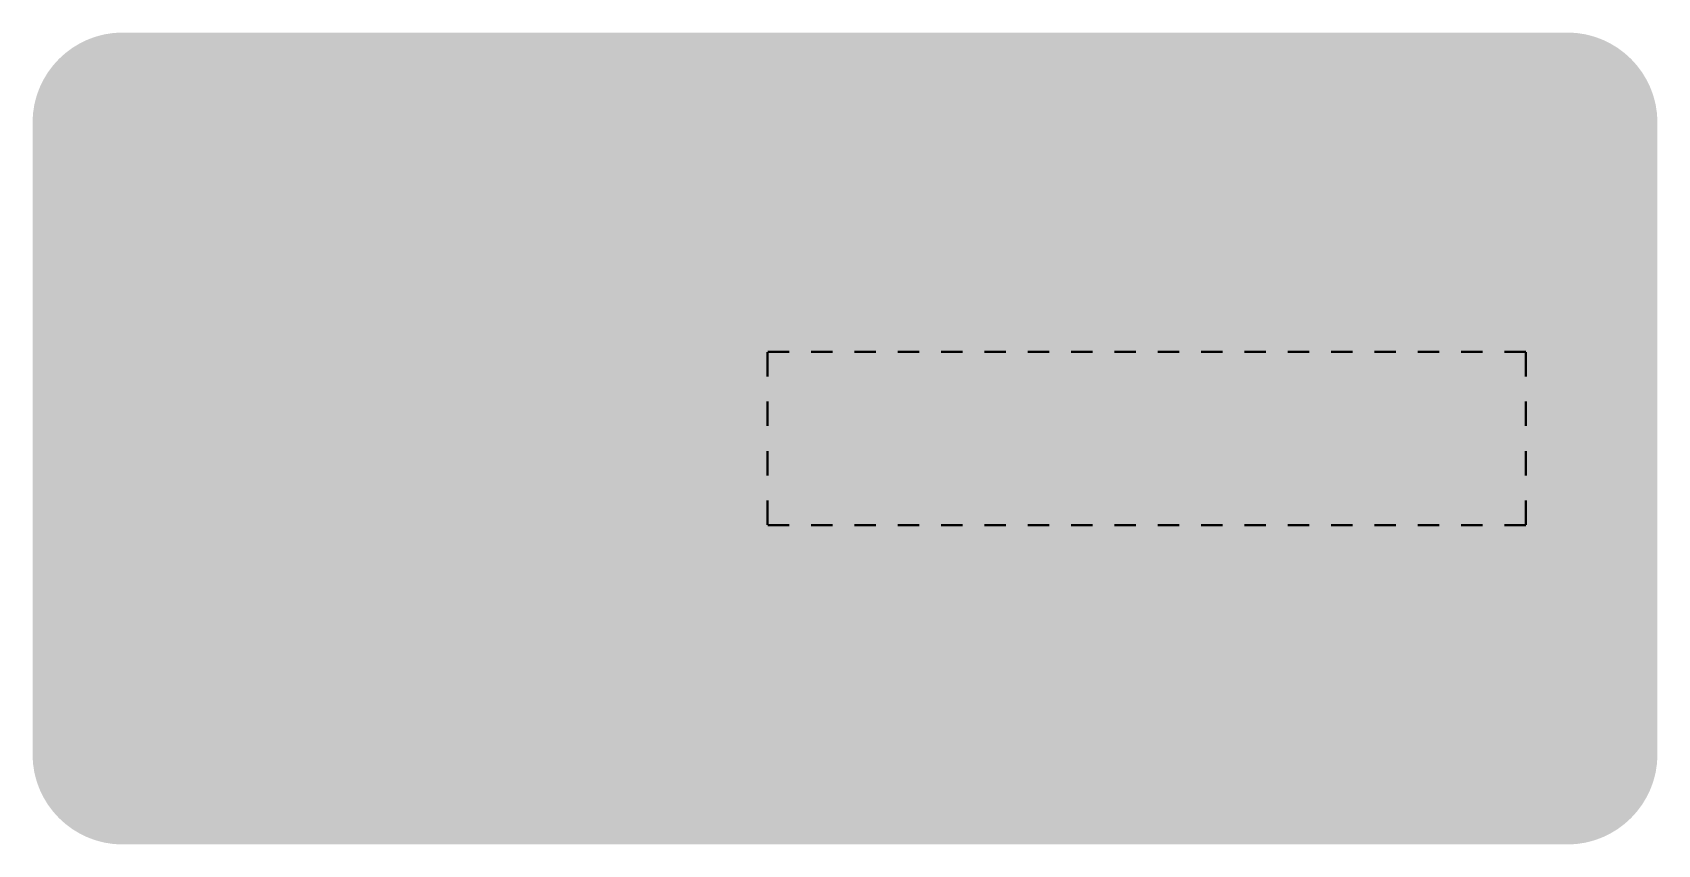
# Model space of a CAD drawing. Extents: x -37.5 to 37.5, y 0 to 37.5.
import ezdxf

# ---------------------------------------------------------------- set-up
doc = ezdxf.new("R2010")
doc.units = 0

msp = doc.modelspace()

# ---------------------------------------------------------------- hatches: boundary and pattern name
at = {"true_color": 0xfedb00}
h = msp.add_hatch(color=40, dxfattribs=at)
h.dxf.hatch_style = 1
edge = h.paths.add_edge_path()
edge.add_line((-33.333, 0), (33.333, 0))
edge.add_arc((33.333, 4.167), 4.167, 270, 360)
edge.add_line((37.5, 4.167), (37.5, 33.333))
edge.add_arc((33.333, 33.333), 4.167, 0, 90)
edge.add_line((33.333, 37.5), (-33.333, 37.5))
edge.add_arc((-33.333, 33.333), 4.167, 90, 180)
edge.add_line((-37.5, 33.333), (-37.5, 4.167))
edge.add_arc((-33.333, 4.167), 4.167, 180, 270)
edge = h.paths.add_edge_path(flags=16)
edge.add_line((-33.333, 0.833), (33.333, 0.833))
edge.add_arc((33.333, 4.167), 3.333, 270, 360)
edge.add_line((36.667, 4.167), (36.667, 33.333))
edge.add_arc((33.333, 33.333), 3.333, 0, 90)
edge.add_line((33.333, 36.667), (-33.333, 36.667))
edge.add_arc((-33.333, 33.333), 3.333, 90, 180)
edge.add_line((-36.667, 33.333), (-36.667, 4.167))
edge.add_arc((-33.333, 4.167), 3.333, 180, 270)
at = {"linetype": 'Continuous', "true_color": 0x000000}
h = msp.add_hatch(color=18, dxfattribs=at)
edge = h.paths.add_edge_path()
edge.add_line((-33.333, 0.833), (33.333, 0.833))
edge.add_arc((33.333, 4.167), 3.333, 270, 360)
edge.add_line((36.667, 4.167), (36.667, 33.333))
edge.add_arc((33.333, 33.333), 3.333, 0, 90)
edge.add_line((33.333, 36.667), (-33.333, 36.667))
edge.add_arc((-33.333, 33.333), 3.333, 90, 180)
edge.add_line((-36.667, 33.333), (-36.667, 4.167))
edge.add_arc((-33.333, 4.167), 3.333, 180, 270)
edge = h.paths.add_edge_path(flags=16)
edge.add_line((-35, 4.167), (-35, 33.333))
edge.add_arc((-33.333, 33.333), 1.667, 90, 180, ccw=False)
edge.add_line((-33.333, 35), (33.333, 35))
edge.add_arc((33.333, 33.333), 1.667, 0, 90, ccw=False)
edge.add_line((35, 33.333), (35, 4.167))
edge.add_arc((33.333, 4.167), 1.667, -90, 0, ccw=False)
edge.add_line((33.333, 2.5), (-33.333, 2.5))
edge.add_arc((-33.333, 4.167), 1.667, 180, 270, ccw=False)
at = {"true_color": 0xfedb00}
h = msp.add_hatch(color=40, dxfattribs=at)
h.dxf.hatch_style = 1
h.paths.add_polyline_path([(17.975, 31.667), (18.967, 31.667), (20.95, 25.833), (19.964, 25.833), (19.419, 27.437), (17.523, 27.437), (16.977, 25.833), (15.992, 25.833)], flags=16)
h.paths.add_polyline_path([(29.408, 30.733), (26.725, 30.733), (26.725, 29.333), (28.421, 29.333), (28.421, 28.4), (26.725, 28.4), (26.725, 26.767), (29.408, 26.767), (29.408, 25.833), (25.792, 25.833), (25.792, 31.667), (29.408, 31.667)], flags=16)
h.paths.add_polyline_path([(24.917, 31.667), (24.917, 30.733), (23.575, 30.733), (23.575, 25.833), (22.642, 25.833), (22.642, 30.733), (21.3, 30.733), (21.3, 31.667)], flags=16)
edge = h.paths.add_edge_path(flags=16)
edge.add_line((13.308, 28.75), (13.308, 27.817))
edge.add_line((13.308, 27.817), (14.3, 27.817))
edge.add_line((14.3, 27.817), (14.3, 27.598))
edge.add_arc((13.367, 27.598), 0.933, -157.10132, 0, ccw=False)
edge.add_arc((16.094, 28.75), 3.894, 157.10132, 202.89868, ccw=False)
edge.add_arc((13.367, 29.902), 0.933, 17.73936, 157.10132, ccw=False)
edge.add_line((14.256, 30.186), (15.145, 30.471))
edge.add_arc((13.367, 29.902), 1.867, 17.73936, 157.10132)
edge.add_arc((16.094, 28.75), 4.828, 157.10132, 202.89868)
edge.add_arc((13.367, 27.598), 1.867, 202.89868, 360)
edge.add_line((15.233, 27.598), (15.233, 28.75))
edge.add_line((15.233, 28.75), (13.308, 28.75))
h.paths.add_polyline_path([(7.1, 30.733), (4.417, 30.733), (4.417, 29.333), (6.113, 29.333), (6.113, 28.4), (4.417, 28.4), (4.417, 26.767), (7.1, 26.767), (7.1, 25.833), (3.483, 25.833), (3.483, 31.667), (7.1, 31.667)], flags=16)
h.paths.add_polyline_path([(-1.883, 31.667), (-0.95, 31.667), (-0.95, 29.333), (1.15, 29.333), (1.15, 31.667), (2.083, 31.667), (2.083, 25.833), (1.15, 25.833), (1.15, 28.4), (-0.95, 28.4), (-0.95, 25.833), (-1.883, 25.833)], flags=16)
h.paths.add_polyline_path([(-2.758, 31.667), (-2.758, 30.733), (-4.1, 30.733), (-4.1, 25.833), (-5.033, 25.833), (-5.033, 30.733), (-6.375, 30.733), (-6.375, 31.667)], flags=16)
h.paths.add_polyline_path([(-10.625, 31.667), (-10.625, 30.733), (-11.967, 30.733), (-11.967, 25.833), (-12.9, 25.833), (-12.9, 30.733), (-14.242, 30.733), (-14.242, 31.667)], flags=16)
edge = h.paths.add_edge_path(flags=16)
edge.add_line((-19.083, 31.667), (-19.083, 27.715))
edge.add_arc((-17.1, 27.715), 1.983, 180, 360)
edge.add_line((-15.117, 27.715), (-15.117, 31.667))
edge.add_line((-15.117, 31.667), (-16.05, 31.667))
edge.add_line((-16.05, 31.667), (-16.05, 27.715))
edge.add_arc((-17.1, 27.715), 1.05, -180, 0, ccw=False)
edge.add_line((-18.15, 27.715), (-18.15, 31.667))
edge.add_line((-18.15, 31.667), (-19.083, 31.667))
h.paths.add_polyline_path([(-24.45, 31.667), (-23.517, 31.667), (-23.517, 29.333), (-21.417, 29.333), (-21.417, 31.667), (-20.483, 31.667), (-20.483, 25.833), (-21.417, 25.833), (-21.417, 28.4), (-23.517, 28.4), (-23.517, 25.833), (-24.45, 25.833)], flags=16)
edge = h.paths.add_edge_path(flags=16)
edge.add_arc((-27.363, 29.912), 0.924, 74.46762, 90, ccw=False)
edge.add_arc((-27.327, 30.044), 0.787, 18.43417, 74.46762, ccw=False)
edge.add_line((-26.58, 30.292), (-25.695, 30.588))
edge.add_arc((-27.327, 30.044), 1.72, 18.43417, 74.46762)
edge.add_arc((-27.363, 29.912), 1.857, 74.46762, 90)
edge.add_arc((-27.363, 28.376), 3.393, 90, 95.20208)
edge.add_arc((-27.441, 29.234), 2.531, 95.20208, 100.066)
edge.add_arc((-27.612, 30.196), 1.554, 100.066, 180)
edge.add_arc((-27.728, 30.196), 1.438, 180, 240.52539)
edge.add_arc((-26.411, 32.527), 4.116, 240.52539, 252.42299)
edge.add_arc((-29.559, 22.59), 6.308, 63.49479, 72.42299, ccw=False)
edge.add_arc((-27.021, 27.679), 0.621, 17.09236, 63.49479, ccw=False)
edge.add_arc((-27.552, 27.515), 1.177, 0, 17.09236, ccw=False)
edge.add_arc((-27.369, 27.515), 0.994, -21.83598, 0, ccw=False)
edge.add_arc((-27.072, 27.396), 0.674, 300.4201, 338.16402, ccw=False)
edge.add_arc((-27.284, 27.758), 1.094, 270, 300.4201, ccw=False)
edge.add_arc((-27.284, 28.001), 1.336, 200.654, 270, ccw=False)
edge.add_line((-28.535, 27.53), (-29.408, 27.2))
edge.add_arc((-27.284, 28.001), 2.27, 200.654, 270)
edge.add_arc((-27.284, 27.758), 2.027, 270, 300.4201)
edge.add_arc((-27.072, 27.396), 1.607, 300.4201, 338.16402)
edge.add_arc((-27.369, 27.515), 1.928, 338.16402, 360)
edge.add_arc((-27.552, 27.515), 2.111, 360, 377.09236)
edge.add_arc((-27.021, 27.679), 1.555, 17.09236, 63.49479)
edge.add_arc((-29.559, 22.59), 7.241, 63.49479, 72.42299)
edge.add_arc((-26.411, 32.527), 3.183, 240.52539, 252.42299, ccw=False)
edge.add_arc((-27.728, 30.196), 0.505, 180, 240.52539, ccw=False)
edge.add_arc((-27.612, 30.196), 0.621, 100.066, 180, ccw=False)
edge.add_arc((-27.441, 29.234), 1.597, 95.20208, 100.066, ccw=False)
edge.add_arc((-27.363, 28.376), 2.459, 90, 95.20208, ccw=False)
h.paths.add_polyline_path([(18.446, 21.667), (19.437, 21.667), (21.421, 15.833), (20.435, 15.833), (19.89, 17.437), (17.994, 17.437), (17.448, 15.833), (16.462, 15.833)], flags=16)
h.paths.add_polyline_path([(-0.513, 21.667), (0.479, 21.667), (2.462, 15.833), (1.477, 15.833), (0.931, 17.437), (-0.965, 17.437), (-1.51, 15.833), (-2.496, 15.833)], flags=16)
edge = h.paths.add_edge_path(flags=16)
edge.add_arc((28.424, 19.912), 0.924, 74.46762, 90, ccw=False)
edge.add_arc((28.461, 20.044), 0.787, 18.43417, 74.46762, ccw=False)
edge.add_line((29.207, 20.292), (30.093, 20.588))
edge.add_arc((28.461, 20.044), 1.72, 18.43417, 74.46762)
edge.add_arc((28.424, 19.912), 1.857, 74.46762, 90)
edge.add_arc((28.424, 18.376), 3.393, 90, 95.20208)
edge.add_arc((28.346, 19.234), 2.531, 95.20208, 100.066)
edge.add_arc((28.175, 20.196), 1.554, 100.066, 180)
edge.add_arc((28.059, 20.196), 1.438, 180, 240.52539)
edge.add_arc((29.377, 22.527), 4.116, 240.52539, 252.42299)
edge.add_arc((26.229, 12.59), 6.308, 63.49479, 72.42299, ccw=False)
edge.add_arc((28.767, 17.679), 0.621, 17.09236, 63.49479, ccw=False)
edge.add_arc((28.235, 17.515), 1.177, 0, 17.09236, ccw=False)
edge.add_arc((28.418, 17.515), 0.994, -21.83598, 0, ccw=False)
edge.add_arc((28.716, 17.396), 0.674, 300.4201, 338.16402, ccw=False)
edge.add_arc((28.503, 17.758), 1.094, 270, 300.4201, ccw=False)
edge.add_arc((28.503, 18.001), 1.336, 200.654, 270, ccw=False)
edge.add_line((27.253, 17.53), (26.379, 17.2))
edge.add_arc((28.503, 18.001), 2.27, 200.654, 270)
edge.add_arc((28.503, 17.758), 2.027, 270, 300.4201)
edge.add_arc((28.716, 17.396), 1.607, 300.4201, 338.16402)
edge.add_arc((28.418, 17.515), 1.928, 338.16402, 360)
edge.add_arc((28.235, 17.515), 2.111, 360, 377.09236)
edge.add_arc((28.767, 17.679), 1.555, 17.09236, 63.49479)
edge.add_arc((26.229, 12.59), 7.241, 63.49479, 72.42299)
edge.add_arc((29.377, 22.527), 3.183, 240.52539, 252.42299, ccw=False)
edge.add_arc((28.059, 20.196), 0.505, 180, 240.52539, ccw=False)
edge.add_arc((28.175, 20.196), 0.621, 100.066, 180, ccw=False)
edge.add_arc((28.346, 19.234), 1.597, 95.20208, 100.066, ccw=False)
edge.add_arc((28.424, 18.376), 2.459, 90, 95.20208, ccw=False)
h.paths.add_polyline_path([(23.229, 16.767), (25.912, 16.767), (25.912, 15.833), (22.296, 15.833), (22.296, 21.667), (23.229, 21.667)], flags=16)
h.paths.add_polyline_path([(15.587, 15.833), (15.587, 21.667), (14.622, 21.667), (13.312, 18.365), (12.003, 21.667), (11.037, 21.667), (11.037, 15.833), (11.971, 15.833), (11.971, 19.217), (13.312, 15.833), (14.654, 19.217), (14.654, 15.833)], flags=16)
h.paths.add_polyline_path([(8.704, 21.667), (9.637, 21.667), (9.637, 15.833), (8.704, 15.833)], flags=16)
h.paths.add_polyline_path([(7.304, 15.833), (7.304, 21.667), (6.371, 21.667), (6.371, 17.919), (4.229, 21.667), (3.337, 21.667), (3.337, 15.833), (4.271, 15.833), (4.271, 19.712), (6.487, 15.833)], flags=16)
h.paths.add_polyline_path([(-15.004, 21.667), (-14.013, 21.667), (-12.029, 15.833), (-13.015, 15.833), (-13.56, 17.437), (-15.456, 17.437), (-16.002, 15.833), (-16.988, 15.833)], flags=16)
edge = h.paths.add_edge_path(flags=16)
edge.add_line((-21.421, 15.833), (-20.488, 15.833))
edge.add_line((-20.488, 15.833), (-20.488, 18.4))
edge.add_line((-20.488, 18.4), (-19.392, 18.4))
edge.add_line((-19.392, 18.4), (-18.449, 15.833))
edge.add_line((-18.449, 15.833), (-17.454, 15.833))
edge.add_line((-17.454, 15.833), (-18.463, 18.578))
edge.add_arc((-19.205, 20.033), 1.633, 297.02779, 450)
edge.add_line((-19.205, 21.667), (-21.421, 21.667))
edge.add_line((-21.421, 21.667), (-21.421, 15.833))
edge = h.paths.add_edge_path(flags=0)
edge.add_line((-19.205, 19.333), (-20.488, 19.333))
edge.add_line((-20.488, 19.333), (-20.488, 20.733))
edge.add_line((-20.488, 20.733), (-19.205, 20.733))
edge.add_arc((-19.205, 20.033), 0.7, -90, 90, ccw=False)
h.paths.add_polyline_path([(-9.638, 15.833), (-8.704, 15.833), (-8.704, 18.4), (-6.663, 21.667), (-7.763, 21.667), (-9.171, 19.414), (-10.579, 21.667), (-11.679, 21.667), (-9.638, 18.4)], flags=16)
h.paths.add_polyline_path([(-22.296, 21.667), (-22.296, 20.733), (-23.638, 20.733), (-23.638, 15.833), (-24.571, 15.833), (-24.571, 20.733), (-25.913, 20.733), (-25.913, 21.667)], flags=16)
edge = h.paths.add_edge_path(flags=16)
edge.add_arc((-28.301, 19.912), 0.924, 74.46762, 90, ccw=False)
edge.add_arc((-28.264, 20.044), 0.787, 18.43417, 74.46762, ccw=False)
edge.add_line((-27.518, 20.292), (-26.632, 20.588))
edge.add_arc((-28.264, 20.044), 1.72, 18.43417, 74.46762)
edge.add_arc((-28.301, 19.912), 1.857, 74.46762, 90)
edge.add_arc((-28.301, 18.376), 3.393, 90, 95.20208)
edge.add_arc((-28.379, 19.234), 2.531, 95.20208, 100.066)
edge.add_arc((-28.55, 20.196), 1.554, 100.066, 180)
edge.add_arc((-28.666, 20.196), 1.438, 180, 240.52539)
edge.add_arc((-27.348, 22.527), 4.116, 240.52539, 252.42299)
edge.add_arc((-30.496, 12.59), 6.308, 63.49479, 72.42299, ccw=False)
edge.add_arc((-27.958, 17.679), 0.621, 17.09236, 63.49479, ccw=False)
edge.add_arc((-28.49, 17.515), 1.177, 0, 17.09236, ccw=False)
edge.add_arc((-28.307, 17.515), 0.994, -21.83598, 0, ccw=False)
edge.add_arc((-28.009, 17.396), 0.674, 300.4201, 338.16402, ccw=False)
edge.add_arc((-28.222, 17.758), 1.094, 270, 300.4201, ccw=False)
edge.add_arc((-28.222, 18.001), 1.336, 200.654, 270, ccw=False)
edge.add_line((-29.472, 17.53), (-30.346, 17.2))
edge.add_arc((-28.222, 18.001), 2.27, 200.654, 270)
edge.add_arc((-28.222, 17.758), 2.027, 270, 300.4201)
edge.add_arc((-28.009, 17.396), 1.607, 300.4201, 338.16402)
edge.add_arc((-28.307, 17.515), 1.928, 338.16402, 360)
edge.add_arc((-28.49, 17.515), 2.111, 360, 377.09236)
edge.add_arc((-27.958, 17.679), 1.555, 17.09236, 63.49479)
edge.add_arc((-30.496, 12.59), 7.241, 63.49479, 72.42299)
edge.add_arc((-27.348, 22.527), 3.183, 240.52539, 252.42299, ccw=False)
edge.add_arc((-28.666, 20.196), 0.505, 180, 240.52539, ccw=False)
edge.add_arc((-28.55, 20.196), 0.621, 100.066, 180, ccw=False)
edge.add_arc((-28.379, 19.234), 1.597, 95.20208, 100.066, ccw=False)
edge.add_arc((-28.301, 18.376), 2.459, 90, 95.20208, ccw=False)
edge = h.paths.add_edge_path(flags=16)
edge.add_line((2.579, 5.833), (3.512, 5.833))
edge.add_line((3.512, 5.833), (3.512, 8.4))
edge.add_line((3.512, 8.4), (4.608, 8.4))
edge.add_line((4.608, 8.4), (5.551, 5.833))
edge.add_line((5.551, 5.833), (6.546, 5.833))
edge.add_line((6.546, 5.833), (5.537, 8.578))
edge.add_arc((4.795, 10.033), 1.633, 297.02779, 450)
edge.add_line((4.795, 11.667), (2.579, 11.667))
edge.add_line((2.579, 11.667), (2.579, 5.833))
h.paths.add_polyline_path([(8.996, 11.667), (9.987, 11.667), (11.971, 5.833), (10.985, 5.833), (10.44, 7.437), (8.544, 7.437), (7.998, 5.833), (7.012, 5.833)], flags=16)
h.paths.add_polyline_path([(-24.221, 11.667), (-23.229, 11.667), (-21.246, 5.833), (-22.232, 5.833), (-22.777, 7.437), (-24.673, 7.437), (-25.218, 5.833), (-26.204, 5.833)], flags=16)
edge = h.paths.add_edge_path(flags=16)
edge.add_arc((29.007, 9.912), 0.924, 74.46762, 90, ccw=False)
edge.add_arc((29.044, 10.044), 0.787, 18.43417, 74.46762, ccw=False)
edge.add_line((29.791, 10.292), (30.676, 10.588))
edge.add_arc((29.044, 10.044), 1.72, 18.43417, 74.46762)
edge.add_arc((29.007, 9.912), 1.857, 74.46762, 90)
edge.add_arc((29.007, 8.376), 3.393, 90, 95.20208)
edge.add_arc((28.929, 9.234), 2.531, 95.20208, 100.066)
edge.add_arc((28.759, 10.196), 1.554, 100.066, 180)
edge.add_arc((28.642, 10.196), 1.438, 180, 240.52539)
edge.add_arc((29.96, 12.527), 4.116, 240.52539, 252.42299)
edge.add_arc((26.812, 2.59), 6.308, 63.49479, 72.42299, ccw=False)
edge.add_arc((29.35, 7.679), 0.621, 17.09236, 63.49479, ccw=False)
edge.add_arc((28.819, 7.515), 1.177, 0, 17.09236, ccw=False)
edge.add_arc((29.002, 7.515), 0.994, -21.83598, 0, ccw=False)
edge.add_arc((29.299, 7.396), 0.674, 300.4201, 338.16402, ccw=False)
edge.add_arc((29.086, 7.758), 1.094, 270, 300.4201, ccw=False)
edge.add_arc((29.086, 8.001), 1.336, 200.654, 270, ccw=False)
edge.add_line((27.836, 7.53), (26.962, 7.2))
edge.add_arc((29.086, 8.001), 2.27, 200.654, 270)
edge.add_arc((29.086, 7.758), 2.027, 270, 300.4201)
edge.add_arc((29.299, 7.396), 1.607, 300.4201, 338.16402)
edge.add_arc((29.002, 7.515), 1.928, 338.16402, 360)
edge.add_arc((28.819, 7.515), 2.111, 360, 377.09236)
edge.add_arc((29.35, 7.679), 1.555, 17.09236, 63.49479)
edge.add_arc((26.812, 2.59), 7.241, 63.49479, 72.42299)
edge.add_arc((29.96, 12.527), 3.183, 240.52539, 252.42299, ccw=False)
edge.add_arc((28.642, 10.196), 0.505, 180, 240.52539, ccw=False)
edge.add_arc((28.759, 10.196), 0.621, 100.066, 180, ccw=False)
edge.add_arc((28.929, 9.234), 1.597, 95.20208, 100.066, ccw=False)
edge.add_arc((29.007, 8.376), 2.459, 90, 95.20208, ccw=False)
h.paths.add_polyline_path([(26.379, 10.733), (23.696, 10.733), (23.696, 9.333), (25.392, 9.333), (25.392, 8.4), (23.696, 8.4), (23.696, 6.767), (26.379, 6.767), (26.379, 5.833), (22.762, 5.833), (22.762, 11.667), (26.379, 11.667)], flags=16)
h.paths.add_polyline_path([(17.396, 11.667), (18.329, 11.667), (18.329, 9.333), (20.429, 9.333), (20.429, 11.667), (21.362, 11.667), (21.362, 5.833), (20.429, 5.833), (20.429, 8.4), (18.329, 8.4), (18.329, 5.833), (17.396, 5.833)], flags=16)
edge = h.paths.add_edge_path(flags=16)
edge.add_arc((14.482, 9.912), 0.924, 74.46762, 90, ccw=False)
edge.add_arc((14.519, 10.044), 0.787, 18.43417, 74.46762, ccw=False)
edge.add_line((15.266, 10.292), (16.151, 10.588))
edge.add_arc((14.519, 10.044), 1.72, 18.43417, 74.46762)
edge.add_arc((14.482, 9.912), 1.857, 74.46762, 90)
edge.add_arc((14.482, 8.376), 3.393, 90, 95.20208)
edge.add_arc((14.404, 9.234), 2.531, 95.20208, 100.066)
edge.add_arc((14.234, 10.196), 1.554, 100.066, 180)
edge.add_arc((14.117, 10.196), 1.438, 180, 240.52539)
edge.add_arc((15.435, 12.527), 4.116, 240.52539, 252.42299)
edge.add_arc((12.287, 2.59), 6.308, 63.49479, 72.42299, ccw=False)
edge.add_arc((14.825, 7.679), 0.621, 17.09236, 63.49479, ccw=False)
edge.add_arc((14.294, 7.515), 1.177, 0, 17.09236, ccw=False)
edge.add_arc((14.477, 7.515), 0.994, -21.83598, 0, ccw=False)
edge.add_arc((14.774, 7.396), 0.674, 300.4201, 338.16402, ccw=False)
edge.add_arc((14.561, 7.758), 1.094, 270, 300.4201, ccw=False)
edge.add_arc((14.561, 8.001), 1.336, 200.654, 270, ccw=False)
edge.add_line((13.311, 7.53), (12.437, 7.2))
edge.add_arc((14.561, 8.001), 2.27, 200.654, 270)
edge.add_arc((14.561, 7.758), 2.027, 270, 300.4201)
edge.add_arc((14.774, 7.396), 1.607, 300.4201, 338.16402)
edge.add_arc((14.477, 7.515), 1.928, 338.16402, 360)
edge.add_arc((14.294, 7.515), 2.111, 360, 377.09236)
edge.add_arc((14.825, 7.679), 1.555, 17.09236, 63.49479)
edge.add_arc((12.287, 2.59), 7.241, 63.49479, 72.42299)
edge.add_arc((15.435, 12.527), 3.183, 240.52539, 252.42299, ccw=False)
edge.add_arc((14.117, 10.196), 0.505, 180, 240.52539, ccw=False)
edge.add_arc((14.234, 10.196), 0.621, 100.066, 180, ccw=False)
edge.add_arc((14.404, 9.234), 1.597, 95.20208, 100.066, ccw=False)
edge.add_arc((14.482, 8.376), 2.459, 90, 95.20208, ccw=False)
edge = h.paths.add_edge_path(flags=16)
edge.add_arc((-0.55, 7.598), 1.867, 204.84802, 351.50601, ccw=False)
edge.add_arc((1.937, 8.75), 4.608, 155.94529, 204.84802, ccw=False)
edge.add_arc((-0.513, 9.844), 1.925, 20.02358, 155.94529, ccw=False)
edge.add_line((1.296, 10.503), (0.419, 10.183))
edge.add_arc((-0.513, 9.844), 0.992, 20.02358, 155.94529)
edge.add_arc((1.937, 8.75), 3.675, 155.94529, 204.84802)
edge.add_arc((-0.55, 7.598), 0.933, 204.84802, 351.50601)
edge.add_line((0.373, 7.46), (1.296, 7.322))
h.paths.add_polyline_path([(-6.838, 10.733), (-9.521, 10.733), (-9.521, 9.333), (-7.825, 9.333), (-7.825, 8.4), (-9.521, 8.4), (-9.521, 6.767), (-6.838, 6.767), (-6.838, 5.833), (-10.454, 5.833), (-10.454, 11.667), (-6.838, 11.667)], flags=16)
edge = h.paths.add_edge_path(flags=16)
edge.add_arc((-13.368, 9.912), 0.924, 74.46762, 90, ccw=False)
edge.add_arc((-13.331, 10.044), 0.787, 18.43417, 74.46762, ccw=False)
edge.add_line((-12.584, 10.292), (-11.699, 10.588))
edge.add_arc((-13.331, 10.044), 1.72, 18.43417, 74.46762)
edge.add_arc((-13.368, 9.912), 1.857, 74.46762, 90)
edge.add_arc((-13.368, 8.376), 3.393, 90, 95.20208)
edge.add_arc((-13.446, 9.234), 2.531, 95.20208, 100.066)
edge.add_arc((-13.616, 10.196), 1.554, 100.066, 180)
edge.add_arc((-13.733, 10.196), 1.438, 180, 240.52539)
edge.add_arc((-12.415, 12.527), 4.116, 240.52539, 252.42299)
edge.add_arc((-15.563, 2.59), 6.308, 63.49479, 72.42299, ccw=False)
edge.add_arc((-13.025, 7.679), 0.621, 17.09236, 63.49479, ccw=False)
edge.add_arc((-13.556, 7.515), 1.177, 0, 17.09236, ccw=False)
edge.add_arc((-13.373, 7.515), 0.994, -21.83598, 0, ccw=False)
edge.add_arc((-13.076, 7.396), 0.674, 300.4201, 338.16402, ccw=False)
edge.add_arc((-13.289, 7.758), 1.094, 270, 300.4201, ccw=False)
edge.add_arc((-13.289, 8.001), 1.336, 200.654, 270, ccw=False)
edge.add_line((-14.539, 7.53), (-15.413, 7.2))
edge.add_arc((-13.289, 8.001), 2.27, 200.654, 270)
edge.add_arc((-13.289, 7.758), 2.027, 270, 300.4201)
edge.add_arc((-13.076, 7.396), 1.607, 300.4201, 338.16402)
edge.add_arc((-13.373, 7.515), 1.928, 338.16402, 360)
edge.add_arc((-13.556, 7.515), 2.111, 360, 377.09236)
edge.add_arc((-13.025, 7.679), 1.555, 17.09236, 63.49479)
edge.add_arc((-15.563, 2.59), 7.241, 63.49479, 72.42299)
edge.add_arc((-12.415, 12.527), 3.183, 240.52539, 252.42299, ccw=False)
edge.add_arc((-13.733, 10.196), 0.505, 180, 240.52539, ccw=False)
edge.add_arc((-13.616, 10.196), 0.621, 100.066, 180, ccw=False)
edge.add_arc((-13.446, 9.234), 1.597, 95.20208, 100.066, ccw=False)
edge.add_arc((-13.368, 8.376), 2.459, 90, 95.20208, ccw=False)
edge = h.paths.add_edge_path(flags=16)
edge.add_line((-20.371, 11.667), (-20.371, 7.715))
edge.add_arc((-18.388, 7.715), 1.983, 180, 360)
edge.add_line((-16.404, 7.715), (-16.404, 11.667))
edge.add_line((-16.404, 11.667), (-17.338, 11.667))
edge.add_line((-17.338, 11.667), (-17.338, 7.715))
edge.add_arc((-18.388, 7.715), 1.05, -180, 0, ccw=False)
edge.add_line((-19.438, 7.715), (-19.438, 11.667))
edge.add_line((-19.438, 11.667), (-20.371, 11.667))
edge = h.paths.add_edge_path(flags=16)
edge.add_arc((-28.809, 7.598), 1.867, 204.84802, 351.50601, ccw=False)
edge.add_arc((-26.321, 8.75), 4.608, 155.94529, 204.84802, ccw=False)
edge.add_arc((-28.771, 9.844), 1.925, 20.02358, 155.94529, ccw=False)
edge.add_line((-26.963, 10.503), (-27.839, 10.183))
edge.add_arc((-28.771, 9.844), 0.992, 20.02358, 155.94529)
edge.add_arc((-26.321, 8.75), 3.675, 155.94529, 204.84802)
edge.add_arc((-28.809, 7.598), 0.933, 204.84802, 351.50601)
edge.add_line((-27.886, 7.46), (-26.963, 7.322))
edge = h.paths.add_edge_path()
edge.add_line((-35, 4.167), (-35, 33.333))
edge.add_arc((-33.333, 33.333), 1.667, 90, 180, ccw=False)
edge.add_line((-33.333, 35), (33.333, 35))
edge.add_arc((33.333, 33.333), 1.667, 0, 90, ccw=False)
edge.add_line((35, 33.333), (35, 4.167))
edge.add_arc((33.333, 4.167), 1.667, -90, 0, ccw=False)
edge.add_line((33.333, 2.5), (-33.333, 2.5))
edge.add_arc((-33.333, 4.167), 1.667, 180, 270, ccw=False)
at = {"linetype": 'Continuous', "true_color": 0x000000}
h = msp.add_hatch(color=18, dxfattribs=at)
edge = h.paths.add_edge_path()
edge.add_line((2.579, 5.833), (3.512, 5.833))
edge.add_line((3.512, 5.833), (3.512, 8.4))
edge.add_line((3.512, 8.4), (4.608, 8.4))
edge.add_line((4.608, 8.4), (5.551, 5.833))
edge.add_line((5.551, 5.833), (6.546, 5.833))
edge.add_line((6.546, 5.833), (5.537, 8.578))
edge.add_arc((4.795, 10.033), 1.633, 297.02779, 450)
edge.add_line((4.795, 11.667), (2.579, 11.667))
edge.add_line((2.579, 11.667), (2.579, 5.833))
edge = h.paths.add_edge_path(flags=16)
edge.add_line((4.795, 9.333), (3.512, 9.333))
edge.add_line((3.512, 9.333), (3.512, 10.733))
edge.add_line((3.512, 10.733), (4.795, 10.733))
edge.add_arc((4.795, 10.033), 0.7, -90, 90, ccw=False)
h.paths.add_polyline_path([(9.492, 10.226), (8.861, 8.37), (10.122, 8.37)], flags=16)
h.paths.add_polyline_path([(8.996, 11.667), (9.987, 11.667), (11.971, 5.833), (10.985, 5.833), (10.44, 7.437), (8.544, 7.437), (7.998, 5.833), (7.012, 5.833)])
h.paths.add_polyline_path([(-23.725, 10.226), (-24.356, 8.37), (-23.094, 8.37)], flags=16)
h.paths.add_polyline_path([(-24.221, 11.667), (-23.229, 11.667), (-21.246, 5.833), (-22.232, 5.833), (-22.777, 7.437), (-24.673, 7.437), (-25.218, 5.833), (-26.204, 5.833)])
edge = h.paths.add_edge_path()
edge.add_arc((29.007, 9.912), 0.924, 74.46762, 90, ccw=False)
edge.add_arc((29.044, 10.044), 0.787, 18.43417, 74.46762, ccw=False)
edge.add_line((29.791, 10.292), (30.676, 10.588))
edge.add_arc((29.044, 10.044), 1.72, 18.43417, 74.46762)
edge.add_arc((29.007, 9.912), 1.857, 74.46762, 90)
edge.add_arc((29.007, 8.376), 3.393, 90, 95.20208)
edge.add_arc((28.929, 9.234), 2.531, 95.20208, 100.066)
edge.add_arc((28.759, 10.196), 1.554, 100.066, 180)
edge.add_arc((28.642, 10.196), 1.438, 180, 240.52539)
edge.add_arc((29.96, 12.527), 4.116, 240.52539, 252.42299)
edge.add_arc((26.812, 2.59), 6.308, 63.49479, 72.42299, ccw=False)
edge.add_arc((29.35, 7.679), 0.621, 17.09236, 63.49479, ccw=False)
edge.add_arc((28.819, 7.515), 1.177, 0, 17.09236, ccw=False)
edge.add_arc((29.002, 7.515), 0.994, -21.83598, 0, ccw=False)
edge.add_arc((29.299, 7.396), 0.674, 300.4201, 338.16402, ccw=False)
edge.add_arc((29.086, 7.758), 1.094, 270, 300.4201, ccw=False)
edge.add_arc((29.086, 8.001), 1.336, 200.654, 270, ccw=False)
edge.add_line((27.836, 7.53), (26.962, 7.2))
edge.add_arc((29.086, 8.001), 2.27, 200.654, 270)
edge.add_arc((29.086, 7.758), 2.027, 270, 300.4201)
edge.add_arc((29.299, 7.396), 1.607, 300.4201, 338.16402)
edge.add_arc((29.002, 7.515), 1.928, 338.16402, 360)
edge.add_arc((28.819, 7.515), 2.111, 360, 377.09236)
edge.add_arc((29.35, 7.679), 1.555, 17.09236, 63.49479)
edge.add_arc((26.812, 2.59), 7.241, 63.49479, 72.42299)
edge.add_arc((29.96, 12.527), 3.183, 240.52539, 252.42299, ccw=False)
edge.add_arc((28.642, 10.196), 0.505, 180, 240.52539, ccw=False)
edge.add_arc((28.759, 10.196), 0.621, 100.066, 180, ccw=False)
edge.add_arc((28.929, 9.234), 1.597, 95.20208, 100.066, ccw=False)
edge.add_arc((29.007, 8.376), 2.459, 90, 95.20208, ccw=False)
h.paths.add_polyline_path([(26.379, 10.733), (23.696, 10.733), (23.696, 9.333), (25.392, 9.333), (25.392, 8.4), (23.696, 8.4), (23.696, 6.767), (26.379, 6.767), (26.379, 5.833), (22.762, 5.833), (22.762, 11.667), (26.379, 11.667)])
h.paths.add_polyline_path([(17.396, 11.667), (18.329, 11.667), (18.329, 9.333), (20.429, 9.333), (20.429, 11.667), (21.362, 11.667), (21.362, 5.833), (20.429, 5.833), (20.429, 8.4), (18.329, 8.4), (18.329, 5.833), (17.396, 5.833)])
edge = h.paths.add_edge_path()
edge.add_arc((14.482, 9.912), 0.924, 74.46762, 90, ccw=False)
edge.add_arc((14.519, 10.044), 0.787, 18.43417, 74.46762, ccw=False)
edge.add_line((15.266, 10.292), (16.151, 10.588))
edge.add_arc((14.519, 10.044), 1.72, 18.43417, 74.46762)
edge.add_arc((14.482, 9.912), 1.857, 74.46762, 90)
edge.add_arc((14.482, 8.376), 3.393, 90, 95.20208)
edge.add_arc((14.404, 9.234), 2.531, 95.20208, 100.066)
edge.add_arc((14.234, 10.196), 1.554, 100.066, 180)
edge.add_arc((14.117, 10.196), 1.438, 180, 240.52539)
edge.add_arc((15.435, 12.527), 4.116, 240.52539, 252.42299)
edge.add_arc((12.287, 2.59), 6.308, 63.49479, 72.42299, ccw=False)
edge.add_arc((14.825, 7.679), 0.621, 17.09236, 63.49479, ccw=False)
edge.add_arc((14.294, 7.515), 1.177, 0, 17.09236, ccw=False)
edge.add_arc((14.477, 7.515), 0.994, -21.83598, 0, ccw=False)
edge.add_arc((14.774, 7.396), 0.674, 300.4201, 338.16402, ccw=False)
edge.add_arc((14.561, 7.758), 1.094, 270, 300.4201, ccw=False)
edge.add_arc((14.561, 8.001), 1.336, 200.654, 270, ccw=False)
edge.add_line((13.311, 7.53), (12.437, 7.2))
edge.add_arc((14.561, 8.001), 2.27, 200.654, 270)
edge.add_arc((14.561, 7.758), 2.027, 270, 300.4201)
edge.add_arc((14.774, 7.396), 1.607, 300.4201, 338.16402)
edge.add_arc((14.477, 7.515), 1.928, 338.16402, 360)
edge.add_arc((14.294, 7.515), 2.111, 360, 377.09236)
edge.add_arc((14.825, 7.679), 1.555, 17.09236, 63.49479)
edge.add_arc((12.287, 2.59), 7.241, 63.49479, 72.42299)
edge.add_arc((15.435, 12.527), 3.183, 240.52539, 252.42299, ccw=False)
edge.add_arc((14.117, 10.196), 0.505, 180, 240.52539, ccw=False)
edge.add_arc((14.234, 10.196), 0.621, 100.066, 180, ccw=False)
edge.add_arc((14.404, 9.234), 1.597, 95.20208, 100.066, ccw=False)
edge.add_arc((14.482, 8.376), 2.459, 90, 95.20208, ccw=False)
edge = h.paths.add_edge_path()
edge.add_arc((-0.55, 7.598), 1.867, 204.84802, 351.50601, ccw=False)
edge.add_arc((1.937, 8.75), 4.608, 155.94529, 204.84802, ccw=False)
edge.add_arc((-0.513, 9.844), 1.925, 20.02358, 155.94529, ccw=False)
edge.add_line((1.296, 10.503), (0.419, 10.183))
edge.add_arc((-0.513, 9.844), 0.992, 20.02358, 155.94529)
edge.add_arc((1.937, 8.75), 3.675, 155.94529, 204.84802)
edge.add_arc((-0.55, 7.598), 0.933, 204.84802, 351.50601)
edge.add_line((0.373, 7.46), (1.296, 7.322))
h.paths.add_polyline_path([(-6.838, 10.733), (-9.521, 10.733), (-9.521, 9.333), (-7.825, 9.333), (-7.825, 8.4), (-9.521, 8.4), (-9.521, 6.767), (-6.838, 6.767), (-6.838, 5.833), (-10.454, 5.833), (-10.454, 11.667), (-6.838, 11.667)])
edge = h.paths.add_edge_path()
edge.add_arc((-13.368, 9.912), 0.924, 74.46762, 90, ccw=False)
edge.add_arc((-13.331, 10.044), 0.787, 18.43417, 74.46762, ccw=False)
edge.add_line((-12.584, 10.292), (-11.699, 10.588))
edge.add_arc((-13.331, 10.044), 1.72, 18.43417, 74.46762)
edge.add_arc((-13.368, 9.912), 1.857, 74.46762, 90)
edge.add_arc((-13.368, 8.376), 3.393, 90, 95.20208)
edge.add_arc((-13.446, 9.234), 2.531, 95.20208, 100.066)
edge.add_arc((-13.616, 10.196), 1.554, 100.066, 180)
edge.add_arc((-13.733, 10.196), 1.438, 180, 240.52539)
edge.add_arc((-12.415, 12.527), 4.116, 240.52539, 252.42299)
edge.add_arc((-15.563, 2.59), 6.308, 63.49479, 72.42299, ccw=False)
edge.add_arc((-13.025, 7.679), 0.621, 17.09236, 63.49479, ccw=False)
edge.add_arc((-13.556, 7.515), 1.177, 0, 17.09236, ccw=False)
edge.add_arc((-13.373, 7.515), 0.994, -21.83598, 0, ccw=False)
edge.add_arc((-13.076, 7.396), 0.674, 300.4201, 338.16402, ccw=False)
edge.add_arc((-13.289, 7.758), 1.094, 270, 300.4201, ccw=False)
edge.add_arc((-13.289, 8.001), 1.336, 200.654, 270, ccw=False)
edge.add_line((-14.539, 7.53), (-15.413, 7.2))
edge.add_arc((-13.289, 8.001), 2.27, 200.654, 270)
edge.add_arc((-13.289, 7.758), 2.027, 270, 300.4201)
edge.add_arc((-13.076, 7.396), 1.607, 300.4201, 338.16402)
edge.add_arc((-13.373, 7.515), 1.928, 338.16402, 360)
edge.add_arc((-13.556, 7.515), 2.111, 360, 377.09236)
edge.add_arc((-13.025, 7.679), 1.555, 17.09236, 63.49479)
edge.add_arc((-15.563, 2.59), 7.241, 63.49479, 72.42299)
edge.add_arc((-12.415, 12.527), 3.183, 240.52539, 252.42299, ccw=False)
edge.add_arc((-13.733, 10.196), 0.505, 180, 240.52539, ccw=False)
edge.add_arc((-13.616, 10.196), 0.621, 100.066, 180, ccw=False)
edge.add_arc((-13.446, 9.234), 1.597, 95.20208, 100.066, ccw=False)
edge.add_arc((-13.368, 8.376), 2.459, 90, 95.20208, ccw=False)
edge = h.paths.add_edge_path()
edge.add_line((-20.371, 11.667), (-20.371, 7.715))
edge.add_arc((-18.388, 7.715), 1.983, 180, 360)
edge.add_line((-16.404, 7.715), (-16.404, 11.667))
edge.add_line((-16.404, 11.667), (-17.338, 11.667))
edge.add_line((-17.338, 11.667), (-17.338, 7.715))
edge.add_arc((-18.388, 7.715), 1.05, -180, 0, ccw=False)
edge.add_line((-19.438, 7.715), (-19.438, 11.667))
edge.add_line((-19.438, 11.667), (-20.371, 11.667))
edge = h.paths.add_edge_path()
edge.add_arc((-28.809, 7.598), 1.867, 204.84802, 351.50601, ccw=False)
edge.add_arc((-26.321, 8.75), 4.608, 155.94529, 204.84802, ccw=False)
edge.add_arc((-28.771, 9.844), 1.925, 20.02358, 155.94529, ccw=False)
edge.add_line((-26.963, 10.503), (-27.839, 10.183))
edge.add_arc((-28.771, 9.844), 0.992, 20.02358, 155.94529)
edge.add_arc((-26.321, 8.75), 3.675, 155.94529, 204.84802)
edge.add_arc((-28.809, 7.598), 0.933, 204.84802, 351.50601)
edge.add_line((-27.886, 7.46), (-26.963, 7.322))
h.paths.add_polyline_path([(-14.508, 20.226), (-15.139, 18.37), (-13.878, 18.37)], flags=16)
h.paths.add_polyline_path([(-15.004, 21.667), (-14.013, 21.667), (-12.029, 15.833), (-13.015, 15.833), (-13.56, 17.437), (-15.456, 17.437), (-16.002, 15.833), (-16.988, 15.833)])
edge = h.paths.add_edge_path()
edge.add_line((-21.421, 15.833), (-20.488, 15.833))
edge.add_line((-20.488, 15.833), (-20.488, 18.4))
edge.add_line((-20.488, 18.4), (-19.392, 18.4))
edge.add_line((-19.392, 18.4), (-18.449, 15.833))
edge.add_line((-18.449, 15.833), (-17.454, 15.833))
edge.add_line((-17.454, 15.833), (-18.463, 18.578))
edge.add_arc((-19.205, 20.033), 1.633, 297.02779, 450)
edge.add_line((-19.205, 21.667), (-21.421, 21.667))
edge.add_line((-21.421, 21.667), (-21.421, 15.833))
edge = h.paths.add_edge_path(flags=16)
edge.add_line((-19.205, 19.333), (-20.488, 19.333))
edge.add_line((-20.488, 19.333), (-20.488, 20.733))
edge.add_line((-20.488, 20.733), (-19.205, 20.733))
edge.add_arc((-19.205, 20.033), 0.7, -90, 90, ccw=False)
h.paths.add_polyline_path([(-9.638, 15.833), (-8.704, 15.833), (-8.704, 18.4), (-6.663, 21.667), (-7.763, 21.667), (-9.171, 19.414), (-10.579, 21.667), (-11.679, 21.667), (-9.638, 18.4)])
h.paths.add_polyline_path([(-22.296, 21.667), (-22.296, 20.733), (-23.638, 20.733), (-23.638, 15.833), (-24.571, 15.833), (-24.571, 20.733), (-25.913, 20.733), (-25.913, 21.667)])
edge = h.paths.add_edge_path()
edge.add_arc((-28.301, 19.912), 0.924, 74.46762, 90, ccw=False)
edge.add_arc((-28.264, 20.044), 0.787, 18.43417, 74.46762, ccw=False)
edge.add_line((-27.518, 20.292), (-26.632, 20.588))
edge.add_arc((-28.264, 20.044), 1.72, 18.43417, 74.46762)
edge.add_arc((-28.301, 19.912), 1.857, 74.46762, 90)
edge.add_arc((-28.301, 18.376), 3.393, 90, 95.20208)
edge.add_arc((-28.379, 19.234), 2.531, 95.20208, 100.066)
edge.add_arc((-28.55, 20.196), 1.554, 100.066, 180)
edge.add_arc((-28.666, 20.196), 1.438, 180, 240.52539)
edge.add_arc((-27.348, 22.527), 4.116, 240.52539, 252.42299)
edge.add_arc((-30.496, 12.59), 6.308, 63.49479, 72.42299, ccw=False)
edge.add_arc((-27.958, 17.679), 0.621, 17.09236, 63.49479, ccw=False)
edge.add_arc((-28.49, 17.515), 1.177, 0, 17.09236, ccw=False)
edge.add_arc((-28.307, 17.515), 0.994, -21.83598, 0, ccw=False)
edge.add_arc((-28.009, 17.396), 0.674, 300.4201, 338.16402, ccw=False)
edge.add_arc((-28.222, 17.758), 1.094, 270, 300.4201, ccw=False)
edge.add_arc((-28.222, 18.001), 1.336, 200.654, 270, ccw=False)
edge.add_line((-29.472, 17.53), (-30.346, 17.2))
edge.add_arc((-28.222, 18.001), 2.27, 200.654, 270)
edge.add_arc((-28.222, 17.758), 2.027, 270, 300.4201)
edge.add_arc((-28.009, 17.396), 1.607, 300.4201, 338.16402)
edge.add_arc((-28.307, 17.515), 1.928, 338.16402, 360)
edge.add_arc((-28.49, 17.515), 2.111, 360, 377.09236)
edge.add_arc((-27.958, 17.679), 1.555, 17.09236, 63.49479)
edge.add_arc((-30.496, 12.59), 7.241, 63.49479, 72.42299)
edge.add_arc((-27.348, 22.527), 3.183, 240.52539, 252.42299, ccw=False)
edge.add_arc((-28.666, 20.196), 0.505, 180, 240.52539, ccw=False)
edge.add_arc((-28.55, 20.196), 0.621, 100.066, 180, ccw=False)
edge.add_arc((-28.379, 19.234), 1.597, 95.20208, 100.066, ccw=False)
edge.add_arc((-28.301, 18.376), 2.459, 90, 95.20208, ccw=False)
h.paths.add_polyline_path([(18.471, 30.226), (17.84, 28.37), (19.102, 28.37)], flags=16)
h.paths.add_polyline_path([(17.975, 31.667), (18.967, 31.667), (20.95, 25.833), (19.964, 25.833), (19.419, 27.437), (17.523, 27.437), (16.977, 25.833), (15.992, 25.833)])
h.paths.add_polyline_path([(29.408, 30.733), (26.725, 30.733), (26.725, 29.333), (28.421, 29.333), (28.421, 28.4), (26.725, 28.4), (26.725, 26.767), (29.408, 26.767), (29.408, 25.833), (25.792, 25.833), (25.792, 31.667), (29.408, 31.667)])
h.paths.add_polyline_path([(24.917, 31.667), (24.917, 30.733), (23.575, 30.733), (23.575, 25.833), (22.642, 25.833), (22.642, 30.733), (21.3, 30.733), (21.3, 31.667)])
edge = h.paths.add_edge_path()
edge.add_line((13.308, 28.75), (13.308, 27.817))
edge.add_line((13.308, 27.817), (14.3, 27.817))
edge.add_line((14.3, 27.817), (14.3, 27.598))
edge.add_arc((13.367, 27.598), 0.933, -157.10132, 0, ccw=False)
edge.add_arc((16.094, 28.75), 3.894, 157.10132, 202.89868, ccw=False)
edge.add_arc((13.367, 29.902), 0.933, 17.73936, 157.10132, ccw=False)
edge.add_line((14.256, 30.186), (15.145, 30.471))
edge.add_arc((13.367, 29.902), 1.867, 17.73936, 157.10132)
edge.add_arc((16.094, 28.75), 4.828, 157.10132, 202.89868)
edge.add_arc((13.367, 27.598), 1.867, 202.89868, 360)
edge.add_line((15.233, 27.598), (15.233, 28.75))
edge.add_line((15.233, 28.75), (13.308, 28.75))
h.paths.add_polyline_path([(7.1, 30.733), (4.417, 30.733), (4.417, 29.333), (6.113, 29.333), (6.113, 28.4), (4.417, 28.4), (4.417, 26.767), (7.1, 26.767), (7.1, 25.833), (3.483, 25.833), (3.483, 31.667), (7.1, 31.667)])
h.paths.add_polyline_path([(-1.883, 31.667), (-0.95, 31.667), (-0.95, 29.333), (1.15, 29.333), (1.15, 31.667), (2.083, 31.667), (2.083, 25.833), (1.15, 25.833), (1.15, 28.4), (-0.95, 28.4), (-0.95, 25.833), (-1.883, 25.833)])
h.paths.add_polyline_path([(-2.758, 31.667), (-2.758, 30.733), (-4.1, 30.733), (-4.1, 25.833), (-5.033, 25.833), (-5.033, 30.733), (-6.375, 30.733), (-6.375, 31.667)])
h.paths.add_polyline_path([(-10.625, 31.667), (-10.625, 30.733), (-11.967, 30.733), (-11.967, 25.833), (-12.9, 25.833), (-12.9, 30.733), (-14.242, 30.733), (-14.242, 31.667)])
edge = h.paths.add_edge_path()
edge.add_line((-19.083, 31.667), (-19.083, 27.715))
edge.add_arc((-17.1, 27.715), 1.983, 180, 360)
edge.add_line((-15.117, 27.715), (-15.117, 31.667))
edge.add_line((-15.117, 31.667), (-16.05, 31.667))
edge.add_line((-16.05, 31.667), (-16.05, 27.715))
edge.add_arc((-17.1, 27.715), 1.05, -180, 0, ccw=False)
edge.add_line((-18.15, 27.715), (-18.15, 31.667))
edge.add_line((-18.15, 31.667), (-19.083, 31.667))
h.paths.add_polyline_path([(-24.45, 31.667), (-23.517, 31.667), (-23.517, 29.333), (-21.417, 29.333), (-21.417, 31.667), (-20.483, 31.667), (-20.483, 25.833), (-21.417, 25.833), (-21.417, 28.4), (-23.517, 28.4), (-23.517, 25.833), (-24.45, 25.833)])
edge = h.paths.add_edge_path()
edge.add_arc((-27.363, 29.912), 0.924, 74.46762, 90, ccw=False)
edge.add_arc((-27.327, 30.044), 0.787, 18.43417, 74.46762, ccw=False)
edge.add_line((-26.58, 30.292), (-25.695, 30.588))
edge.add_arc((-27.327, 30.044), 1.72, 18.43417, 74.46762)
edge.add_arc((-27.363, 29.912), 1.857, 74.46762, 90)
edge.add_arc((-27.363, 28.376), 3.393, 90, 95.20208)
edge.add_arc((-27.441, 29.234), 2.531, 95.20208, 100.066)
edge.add_arc((-27.612, 30.196), 1.554, 100.066, 180)
edge.add_arc((-27.728, 30.196), 1.438, 180, 240.52539)
edge.add_arc((-26.411, 32.527), 4.116, 240.52539, 252.42299)
edge.add_arc((-29.559, 22.59), 6.308, 63.49479, 72.42299, ccw=False)
edge.add_arc((-27.021, 27.679), 0.621, 17.09236, 63.49479, ccw=False)
edge.add_arc((-27.552, 27.515), 1.177, 0, 17.09236, ccw=False)
edge.add_arc((-27.369, 27.515), 0.994, -21.83598, 0, ccw=False)
edge.add_arc((-27.072, 27.396), 0.674, 300.4201, 338.16402, ccw=False)
edge.add_arc((-27.284, 27.758), 1.094, 270, 300.4201, ccw=False)
edge.add_arc((-27.284, 28.001), 1.336, 200.654, 270, ccw=False)
edge.add_line((-28.535, 27.53), (-29.408, 27.2))
edge.add_arc((-27.284, 28.001), 2.27, 200.654, 270)
edge.add_arc((-27.284, 27.758), 2.027, 270, 300.4201)
edge.add_arc((-27.072, 27.396), 1.607, 300.4201, 338.16402)
edge.add_arc((-27.369, 27.515), 1.928, 338.16402, 360)
edge.add_arc((-27.552, 27.515), 2.111, 360, 377.09236)
edge.add_arc((-27.021, 27.679), 1.555, 17.09236, 63.49479)
edge.add_arc((-29.559, 22.59), 7.241, 63.49479, 72.42299)
edge.add_arc((-26.411, 32.527), 3.183, 240.52539, 252.42299, ccw=False)
edge.add_arc((-27.728, 30.196), 0.505, 180, 240.52539, ccw=False)
edge.add_arc((-27.612, 30.196), 0.621, 100.066, 180, ccw=False)
edge.add_arc((-27.441, 29.234), 1.597, 95.20208, 100.066, ccw=False)
edge.add_arc((-27.363, 28.376), 2.459, 90, 95.20208, ccw=False)
h.paths.add_polyline_path([(18.942, 20.226), (18.311, 18.37), (19.572, 18.37)], flags=16)
h.paths.add_polyline_path([(18.446, 21.667), (19.437, 21.667), (21.421, 15.833), (20.435, 15.833), (19.89, 17.437), (17.994, 17.437), (17.448, 15.833), (16.462, 15.833)])
h.paths.add_polyline_path([(-0.017, 20.226), (-0.647, 18.37), (0.614, 18.37)], flags=16)
h.paths.add_polyline_path([(-0.513, 21.667), (0.479, 21.667), (2.462, 15.833), (1.477, 15.833), (0.931, 17.437), (-0.965, 17.437), (-1.51, 15.833), (-2.496, 15.833)])
edge = h.paths.add_edge_path()
edge.add_arc((28.424, 19.912), 0.924, 74.46762, 90, ccw=False)
edge.add_arc((28.461, 20.044), 0.787, 18.43417, 74.46762, ccw=False)
edge.add_line((29.207, 20.292), (30.093, 20.588))
edge.add_arc((28.461, 20.044), 1.72, 18.43417, 74.46762)
edge.add_arc((28.424, 19.912), 1.857, 74.46762, 90)
edge.add_arc((28.424, 18.376), 3.393, 90, 95.20208)
edge.add_arc((28.346, 19.234), 2.531, 95.20208, 100.066)
edge.add_arc((28.175, 20.196), 1.554, 100.066, 180)
edge.add_arc((28.059, 20.196), 1.438, 180, 240.52539)
edge.add_arc((29.377, 22.527), 4.116, 240.52539, 252.42299)
edge.add_arc((26.229, 12.59), 6.308, 63.49479, 72.42299, ccw=False)
edge.add_arc((28.767, 17.679), 0.621, 17.09236, 63.49479, ccw=False)
edge.add_arc((28.235, 17.515), 1.177, 0, 17.09236, ccw=False)
edge.add_arc((28.418, 17.515), 0.994, -21.83598, 0, ccw=False)
edge.add_arc((28.716, 17.396), 0.674, 300.4201, 338.16402, ccw=False)
edge.add_arc((28.503, 17.758), 1.094, 270, 300.4201, ccw=False)
edge.add_arc((28.503, 18.001), 1.336, 200.654, 270, ccw=False)
edge.add_line((27.253, 17.53), (26.379, 17.2))
edge.add_arc((28.503, 18.001), 2.27, 200.654, 270)
edge.add_arc((28.503, 17.758), 2.027, 270, 300.4201)
edge.add_arc((28.716, 17.396), 1.607, 300.4201, 338.16402)
edge.add_arc((28.418, 17.515), 1.928, 338.16402, 360)
edge.add_arc((28.235, 17.515), 2.111, 360, 377.09236)
edge.add_arc((28.767, 17.679), 1.555, 17.09236, 63.49479)
edge.add_arc((26.229, 12.59), 7.241, 63.49479, 72.42299)
edge.add_arc((29.377, 22.527), 3.183, 240.52539, 252.42299, ccw=False)
edge.add_arc((28.059, 20.196), 0.505, 180, 240.52539, ccw=False)
edge.add_arc((28.175, 20.196), 0.621, 100.066, 180, ccw=False)
edge.add_arc((28.346, 19.234), 1.597, 95.20208, 100.066, ccw=False)
edge.add_arc((28.424, 18.376), 2.459, 90, 95.20208, ccw=False)
h.paths.add_polyline_path([(23.229, 16.767), (25.912, 16.767), (25.912, 15.833), (22.296, 15.833), (22.296, 21.667), (23.229, 21.667)])
h.paths.add_polyline_path([(15.587, 15.833), (15.587, 21.667), (14.622, 21.667), (13.312, 18.365), (12.003, 21.667), (11.037, 21.667), (11.037, 15.833), (11.971, 15.833), (11.971, 19.217), (13.312, 15.833), (14.654, 19.217), (14.654, 15.833)])
h.paths.add_polyline_path([(8.704, 21.667), (9.637, 21.667), (9.637, 15.833), (8.704, 15.833)])
h.paths.add_polyline_path([(7.304, 15.833), (7.304, 21.667), (6.371, 21.667), (6.371, 17.919), (4.229, 21.667), (3.337, 21.667), (3.337, 15.833), (4.271, 15.833), (4.271, 19.712), (6.487, 15.833)])
at = {"true_color": 0xfedb00}
h = msp.add_hatch(color=40, dxfattribs=at)
edge = h.paths.add_edge_path()
edge.add_line((-19.205, 19.333), (-20.488, 19.333))
edge.add_line((-20.488, 19.333), (-20.488, 20.733))
edge.add_line((-20.488, 20.733), (-19.205, 20.733))
edge.add_arc((-19.205, 20.033), 0.7, -90, 90, ccw=False)
h.paths.add_polyline_path([(-14.508, 20.226), (-15.139, 18.37), (-13.878, 18.37)])
h.paths.add_polyline_path([(-0.017, 20.226), (-0.647, 18.37), (0.614, 18.37)])
h.paths.add_polyline_path([(18.942, 20.226), (18.311, 18.37), (19.572, 18.37)])
h.paths.add_polyline_path([(18.471, 30.226), (17.84, 28.37), (19.102, 28.37)])
h.paths.add_polyline_path([(9.492, 10.226), (8.861, 8.37), (10.122, 8.37)])
edge = h.paths.add_edge_path()
edge.add_line((4.795, 9.333), (3.512, 9.333))
edge.add_line((3.512, 9.333), (3.512, 10.733))
edge.add_line((3.512, 10.733), (4.795, 10.733))
edge.add_arc((4.795, 10.033), 0.7, -90, 90, ccw=False)
h.paths.add_polyline_path([(-23.725, 10.226), (-24.356, 8.37), (-23.094, 8.37)])

# ---------------------------------------------------------------- linework, layer by layer
at = {"const_width": 0.1}
for points in [[(-3.575, 22.75), (-3.575, 21.6)], [(-3.575, 22.75), (-2.575, 22.75)], [(-1.575, 22.75), (-0.575, 22.75)], [(0.425, 22.75), (1.425, 22.75)], [(2.425, 22.75), (3.425, 22.75)], [(4.425, 22.75), (5.425, 22.75)], [(6.425, 22.75), (7.425, 22.75)], [(8.425, 22.75), (9.425, 22.75)], [(10.425, 22.75), (11.425, 22.75)], [(12.425, 22.75), (13.425, 22.75)], [(14.425, 22.75), (15.425, 22.75)], [(16.425, 22.75), (17.425, 22.75)], [(18.425, 22.75), (19.425, 22.75)], [(20.425, 22.75), (21.425, 22.75)], [(22.425, 22.75), (23.425, 22.75)], [(24.425, 22.75), (25.425, 22.75)], [(26.425, 22.75), (27.425, 22.75)], [(28.425, 22.75), (29.425, 22.75)], [(30.425, 22.75), (31.425, 22.75)], [(31.425, 22.75), (31.425, 21.6)], [(-3.575, 20.46), (-3.575, 19.32)], [(31.425, 20.46), (31.425, 19.32)], [(-3.575, 18.18), (-3.575, 17.04)], [(31.425, 18.18), (31.425, 17.04)], [(-3.575, 15.9), (-3.575, 14.75)], [(31.425, 15.9), (31.425, 14.75)], [(-3.575, 14.75), (-2.575, 14.75)], [(-1.575, 14.75), (-0.575, 14.75)], [(0.425, 14.75), (1.425, 14.75)], [(2.425, 14.75), (3.425, 14.75)], [(4.425, 14.75), (5.425, 14.75)], [(6.425, 14.75), (7.425, 14.75)], [(8.425, 14.75), (9.425, 14.75)], [(10.425, 14.75), (11.425, 14.75)], [(12.425, 14.75), (13.425, 14.75)], [(14.425, 14.75), (15.425, 14.75)], [(16.425, 14.75), (17.425, 14.75)], [(18.425, 14.75), (19.425, 14.75)], [(20.425, 14.75), (21.425, 14.75)], [(22.425, 14.75), (23.425, 14.75)], [(24.425, 14.75), (25.425, 14.75)], [(26.425, 14.75), (27.425, 14.75)], [(28.425, 14.75), (29.425, 14.75)], [(30.425, 14.75), (31.425, 14.75)]]:
    msp.add_lwpolyline(points, dxfattribs=at)

doc.saveas('drawing.dxf')
